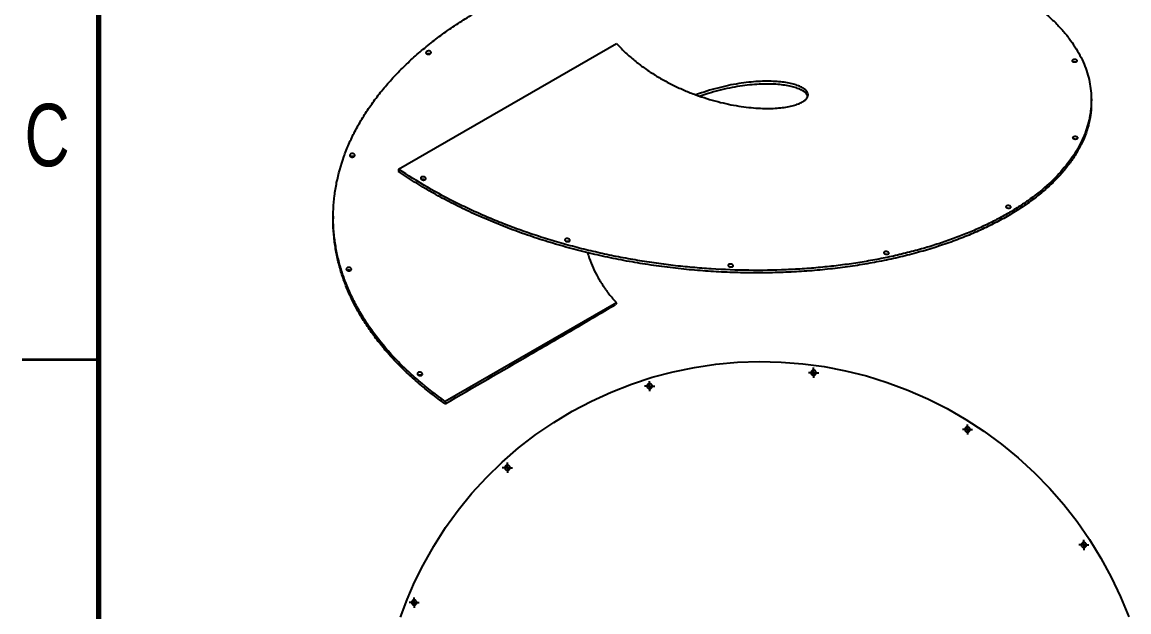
# Model space of a CAD drawing. Header units: millimetres. Extents: x 12 to 2088, y 10 to 1476.
# Drawn here: x 12 to 552, y 369 to 657 of the extents above; entities that cross this region are included whole.
import ezdxf

# ---------------------------------------------------------------- set-up
doc = ezdxf.new("R2010")
doc.units = ezdxf.units.MM
doc.header["$LTSCALE"] = 5
doc.layers.add('SHEET', color=179, linetype='Continuous')
doc.styles.add('SLDTEXTSTYLE0', font='TXT', dxfattribs={"width": 0.75})

# ---------------------------------------------------------------- blocks, each defined once
blk = doc.blocks.new('SW_CENTERMARKSYMBOL_10')
at = {"layer": 'SHEET', "color": 0}
for p, q in [((-1.25, 0), (-2.5, 0)), ((0, 0), (-1.25, 0)), ((0, 1.25), (0, 2.5)), ((0, 0), (0, 1.25)), ((0, 0), (0, -1.25)), ((0, 0), (1.25, 0)), ((1.25, 0), (2.5, 0)), ((0, -1.25), (0, -2.5))]:
    blk.add_line(p, q, dxfattribs=at)
blk = doc.blocks.new('SW_CENTERMARKSYMBOL_11')
at = {"layer": 'SHEET', "color": 0}
for p, q in [((-1.25, 0), (-2.5, 0)), ((0, 0), (-1.25, 0)), ((0, 1.25), (0, 2.5)), ((0, 0), (0, 1.25)), ((0, 0), (0, -1.25)), ((0, 0), (1.25, 0)), ((1.25, 0), (2.5, 0)), ((0, -1.25), (0, -2.5))]:
    blk.add_line(p, q, dxfattribs=at)
blk = doc.blocks.new('SW_CENTERMARKSYMBOL_12')
at = {"layer": 'SHEET', "color": 0}
for p, q in [((-1.25, 0), (-2.5, 0)), ((0, 0), (-1.25, 0)), ((0, 1.25), (0, 2.5)), ((0, 0), (0, 1.25)), ((0, 0), (0, -1.25)), ((0, 0), (1.25, 0)), ((1.25, 0), (2.5, 0)), ((0, -1.25), (0, -2.5))]:
    blk.add_line(p, q, dxfattribs=at)
blk = doc.blocks.new('SW_CENTERMARKSYMBOL_13')
at = {"layer": 'SHEET', "color": 0}
for p, q in [((-1.25, 0), (-2.5, 0)), ((0, 0), (-1.25, 0)), ((0, 1.25), (0, 2.5)), ((0, 0), (0, 1.25)), ((0, 0), (0, -1.25)), ((0, 0), (1.25, 0)), ((1.25, 0), (2.5, 0)), ((0, -1.25), (0, -2.5))]:
    blk.add_line(p, q, dxfattribs=at)
blk = doc.blocks.new('SW_CENTERMARKSYMBOL_14')
at = {"layer": 'SHEET', "color": 0}
for p, q in [((-1.25, 0), (-2.5, 0)), ((0, 0), (-1.25, 0)), ((0, 1.25), (0, 2.5)), ((0, 0), (0, 1.25)), ((0, 0), (0, -1.25)), ((0, 0), (1.25, 0)), ((1.25, 0), (2.5, 0)), ((0, -1.25), (0, -2.5))]:
    blk.add_line(p, q, dxfattribs=at)
blk = doc.blocks.new('SW_CENTERMARKSYMBOL_15')
at = {"layer": 'SHEET', "color": 0}
for p, q in [((-1.25, 0), (-2.5, 0)), ((0, 0), (-1.25, 0)), ((0, 1.25), (0, 2.5)), ((0, 0), (0, 1.25)), ((0, 0), (0, -1.25)), ((0, 0), (1.25, 0)), ((1.25, 0), (2.5, 0)), ((0, -1.25), (0, -2.5))]:
    blk.add_line(p, q, dxfattribs=at)
blk = doc.blocks.new('SW_CENTERMARKSYMBOL_25')
at = {"layer": 'SHEET', "color": 0}
for p, q in [((-1.25, 0), (-2.5, 0)), ((0, 0), (-1.25, 0)), ((0, 1.25), (0, 2.5)), ((0, 0), (0, 1.25)), ((0, 0), (0, -1.25)), ((0, 0), (1.25, 0)), ((1.25, 0), (2.5, 0)), ((0, -1.25), (0, -2.5))]:
    blk.add_line(p, q, dxfattribs=at)
blk = doc.blocks.new('SW_CENTERMARKSYMBOL_26')
at = {"layer": 'SHEET', "color": 0}
for p, q in [((-1.25, 0), (-2.5, 0)), ((0, 0), (-1.25, 0)), ((0, 1.25), (0, 2.5)), ((0, 0), (0, 1.25)), ((0, 0), (0, -1.25)), ((0, 0), (1.25, 0)), ((1.25, 0), (2.5, 0)), ((0, -1.25), (0, -2.5))]:
    blk.add_line(p, q, dxfattribs=at)
blk = doc.blocks.new('SW_CENTERMARKSYMBOL_27')
at = {"layer": 'SHEET', "color": 0}
for p, q in [((-1.25, 0), (-2.5, 0)), ((0, 0), (-1.25, 0)), ((0, 1.25), (0, 2.5)), ((0, 0), (0, 1.25)), ((0, 0), (0, -1.25)), ((0, 0), (1.25, 0)), ((1.25, 0), (2.5, 0)), ((0, -1.25), (0, -2.5))]:
    blk.add_line(p, q, dxfattribs=at)
blk = doc.blocks.new('SW_CENTERMARKSYMBOL_28')
at = {"layer": 'SHEET', "color": 0}
for p, q in [((-1.25, 0), (-2.5, 0)), ((0, 0), (-1.25, 0)), ((0, 1.25), (0, 2.5)), ((0, 0), (0, 1.25)), ((0, 0), (0, -1.25)), ((0, 0), (1.25, 0)), ((1.25, 0), (2.5, 0)), ((0, -1.25), (0, -2.5))]:
    blk.add_line(p, q, dxfattribs=at)
blk = doc.blocks.new('SW_CENTERMARKSYMBOL_29')
at = {"layer": 'SHEET', "color": 0}
for p, q in [((-1.25, 0), (-2.5, 0)), ((0, 0), (-1.25, 0)), ((0, 1.25), (0, 2.5)), ((0, 0), (0, 1.25)), ((0, 0), (0, -1.25)), ((0, 0), (1.25, 0)), ((1.25, 0), (2.5, 0)), ((0, -1.25), (0, -2.5))]:
    blk.add_line(p, q, dxfattribs=at)
blk = doc.blocks.new('SW_CENTERMARKSYMBOL_30')
at = {"layer": 'SHEET', "color": 0}
for p, q in [((-1.25, 0), (-2.5, 0)), ((0, 0), (-1.25, 0)), ((0, 1.25), (0, 2.5)), ((0, 0), (0, 1.25)), ((0, 0), (0, -1.25)), ((0, 0), (1.25, 0)), ((1.25, 0), (2.5, 0)), ((0, -1.25), (0, -2.5))]:
    blk.add_line(p, q, dxfattribs=at)

msp = doc.modelspace()

# ---------------------------------------------------------------- linework, layer by layer
at = {"color": 7, "linetype": 'Continuous', "lineweight": 70}
msp.add_line((50, 50), (50, 1435), dxfattribs=at)
at = {"color": 7, "linetype": 'Continuous', "lineweight": 25}
for p, q in [((196.203, 585.533), (302.428, 646.855)), ((196.203, 585.533), (196.076, 584.39)), ((302.428, 520.291), (218.97, 472.112)), ((302.428, 520.291), (301.993, 519.425)), ((218.97, 472.112), (218.821, 470.986))]:
    msp.add_line(p, q, dxfattribs=at)
at = {"color": 7, "linetype": 'Continuous', "lineweight": 35}
msp.add_line((50, 492.5), (12.5, 492.5), dxfattribs=at)
at = {"color": 7, "linetype": 'Continuous', "lineweight": 25, "flags": 128}
for points in [[(534.167, 618.761), (534.158, 619.373), (534.148, 619.986)], [(164.26, 562.464), (164.257, 561.857), (164.253, 561.251)], [(197.118, 366.861), (200.34, 375.514), (203.994, 383.991), (208.08, 392.29), (213.284, 401.558), (219.04, 410.545), (225.264, 419.127), (231.943, 427.305), (239.072, 435.08), (246.649, 442.451), (254.682, 449.416), (263.134, 455.934), (271.887, 461.917), (280.929, 467.371), (290.257, 472.299), (299.867, 476.701), (309.768, 480.573), (319.915, 483.889), (330.167, 486.606), (340.514, 488.733), (350.948, 490.274), (361.478, 491.23), (372.101, 491.594), (382.767, 491.359), (393.351, 490.529), (403.822, 489.115), (414.182, 487.125), (424.431, 484.558), (434.569, 481.411), (444.573, 477.681), (454.309, 473.419), (463.745, 468.649), (472.884, 463.377), (481.728, 457.604), (490.28, 451.324), (498.513, 444.546), (506.345, 437.337), (513.725, 429.752), (520.661, 421.797), (527.154, 413.473), (533.202, 404.781), (538.8, 395.715), (543.895, 386.35), (548.446, 376.775), (552.455, 367.005)]]:
    msp.add_lwpolyline(points, dxfattribs=at)
at = {"color": 7, "linetype": 'Continuous', "lineweight": 25}
for points, knots in [([(218.97, 472.112), (214.43, 475.308), (210.119, 478.651), (204.059, 483.829), (202.107, 485.583), (198.347, 489.136), (196.54, 490.934), (191.326, 496.404), (188.126, 500.147), (183.747, 505.908), (182.357, 507.852), (179.717, 511.794), (178.467, 513.791), (176.114, 517.834), (175.012, 519.878), (172.975, 523.976), (172.04, 526.029), (170.327, 530.156), (169.549, 532.23), (168.153, 536.394), (167.535, 538.484), (166.455, 542.684), (165.994, 544.794), (165.231, 549.032), (164.93, 551.159), (164.487, 555.441), (164.347, 557.596), (164.231, 561.897), (164.256, 564.042), (164.467, 568.315), (164.653, 570.442), (165.184, 574.683), (165.529, 576.797), (166.801, 583.118), (167.964, 587.304), (170.189, 593.549), (171.01, 595.626), (172.816, 599.765), (173.801, 601.829), (175.912, 605.902), (177.038, 607.912), (179.434, 611.89), (180.704, 613.858), (183.382, 617.749), (184.791, 619.671), (187.75, 623.475), (189.301, 625.356), (192.539, 629.074), (194.227, 630.911), (197.751, 634.548), (199.587, 636.348), (203.388, 639.891), (205.352, 641.634), (209.384, 645.044), (211.452, 646.71), (215.696, 649.977), (217.874, 651.578), (222.332, 654.71), (224.613, 656.242), (229.284, 659.239), (231.674, 660.705), (236.556, 663.569), (239.047, 664.968), (244.148, 667.702), (246.757, 669.037), (252.045, 671.622), (254.724, 672.871), (260.14, 675.282), (262.877, 676.444), (268.413, 678.683), (271.213, 679.761), (279.7, 682.869), (285.478, 684.776), (294.327, 687.388), (297.305, 688.217), (303.329, 689.795), (306.375, 690.543), (312.47, 691.942), (315.519, 692.593), (321.629, 693.803), (324.69, 694.363), (333.882, 695.906), (340.027, 696.754), (349.269, 697.763), (352.353, 698.056), (358.532, 698.552), (361.627, 698.755), (367.821, 699.072), (370.921, 699.186), (377.067, 699.323), (380.113, 699.347), (386.166, 699.307), (389.173, 699.243), (395.14, 699.03), (398.1, 698.881), (403.98, 698.497), (406.9, 698.264), (412.692, 697.712), (415.565, 697.393), (421.272, 696.673), (424.105, 696.272), (429.718, 695.384), (432.497, 694.897), (437.956, 693.85), (440.635, 693.29), (445.906, 692.097), (448.498, 691.464), (453.592, 690.126), (456.095, 689.42), (461.008, 687.94), (463.419, 687.166), (470.526, 684.734), (475.094, 682.969), (481.643, 680.122), (483.775, 679.14), (487.908, 677.125), (489.909, 676.091), (493.788, 673.973), (495.665, 672.888), (499.294, 670.669), (501.047, 669.536), (504.428, 667.219), (506.058, 666.036), (509.191, 663.623), (510.695, 662.393), (513.579, 659.884), (514.959, 658.605), (517.587, 656.002), (518.834, 654.677), (521.178, 652.01), (522.274, 650.666), (524.322, 647.953), (525.274, 646.584), (527.033, 643.823), (527.841, 642.431), (529.312, 639.628), (529.977, 638.216), (531.754, 633.946), (532.653, 631.052), (533.554, 626.665), (533.78, 625.195), (534.079, 622.259), (534.153, 620.794), (534.153, 616.409), (533.858, 613.499), (532.976, 609.153), (532.609, 607.708), (531.728, 604.827), (531.215, 603.392), (530.04, 600.528), (529.378, 599.099), (527.904, 596.254), (527.093, 594.837), (524.45, 590.637), (522.412, 587.901), (517.81, 582.571), (515.246, 579.976), (509.587, 574.927), (506.494, 572.473), (501.447, 568.905), (499.696, 567.734), (496.08, 565.446), (494.213, 564.328), (490.381, 562.153), (488.414, 561.096), (484.374, 559.038), (482.301, 558.036), (478.054, 556.092), (475.881, 555.149), (471.428, 553.322), (469.149, 552.438), (464.492, 550.729), (462.113, 549.904), (457.245, 548.315), (454.754, 547.55), (449.687, 546.089), (447.111, 545.392), (441.901, 544.076), (439.267, 543.456), (433.934, 542.288), (431.233, 541.74), (425.773, 540.72), (423.014, 540.246), (417.429, 539.373), (414.604, 538.973), (408.896, 538.25), (406.013, 537.926), (400.177, 537.354), (397.225, 537.106), (391.266, 536.689), (388.26, 536.521), (379.217, 536.138), (373.154, 536.047), (360.975, 536.185), (354.859, 536.415), (345.633, 537.006), (342.549, 537.244), (336.37, 537.802), (333.275, 538.122), (327.061, 538.849), (323.941, 539.256), (317.727, 540.151), (314.632, 540.638), (308.481, 541.692), (305.424, 542.257), (299.34, 543.468), (296.314, 544.113), (290.296, 545.48), (287.304, 546.202), (281.351, 547.726), (278.391, 548.527), (272.505, 550.21), (269.579, 551.091), (263.759, 552.935), (260.863, 553.898), (255.114, 555.906), (252.262, 556.95), (246.644, 559.103), (243.879, 560.211), (238.424, 562.495), (235.732, 563.671), (230.429, 566.088), (227.817, 567.33), (220.095, 571.156), (215.098, 573.838), (205.416, 579.477), (200.729, 582.434), (196.203, 585.533)], [0, 0, 0, 0, 0.015625, 0.015625, 0.0234375, 0.0234375, 0.03125, 0.03125, 0.046875, 0.046875, 0.0546875, 0.0546875, 0.0625, 0.0625, 0.0703125, 0.0703125, 0.078125, 0.078125, 0.0859375, 0.0859375, 0.09375, 0.09375, 0.1015625, 0.1015625, 0.109375, 0.109375, 0.1171875, 0.1171875, 0.125, 0.125, 0.1328125, 0.1328125, 0.140625, 0.140625, 0.15625, 0.15625, 0.1640625, 0.1640625, 0.171875, 0.171875, 0.1796875, 0.1796875, 0.1875, 0.1875, 0.1953125, 0.1953125, 0.203125, 0.203125, 0.2109375, 0.2109375, 0.21875, 0.21875, 0.2265625, 0.2265625, 0.234375, 0.234375, 0.2421875, 0.2421875, 0.25, 0.25, 0.2578125, 0.2578125, 0.265625, 0.265625, 0.2734375, 0.2734375, 0.28125, 0.28125, 0.2890625, 0.2890625, 0.296875, 0.296875, 0.3125, 0.3125, 0.3203125, 0.3203125, 0.328125, 0.328125, 0.3359375, 0.3359375, 0.34375, 0.34375, 0.359375, 0.359375, 0.3671875, 0.3671875, 0.375, 0.375, 0.3828125, 0.3828125, 0.390625, 0.390625, 0.3984375, 0.3984375, 0.40625, 0.40625, 0.4140625, 0.4140625, 0.421875, 0.421875, 0.4296875, 0.4296875, 0.4375, 0.4375, 0.4453125, 0.4453125, 0.453125, 0.453125, 0.4609375, 0.4609375, 0.46875, 0.46875, 0.484375, 0.484375, 0.4921875, 0.4921875, 0.5, 0.5, 0.5078125, 0.5078125, 0.515625, 0.515625, 0.5234375, 0.5234375, 0.53125, 0.53125, 0.5390625, 0.5390625, 0.546875, 0.546875, 0.5546875, 0.5546875, 0.5625, 0.5625, 0.5703125, 0.5703125, 0.578125, 0.578125, 0.59375, 0.59375, 0.6015625, 0.6015625, 0.609375, 0.609375, 0.625, 0.625, 0.6328125, 0.6328125, 0.640625, 0.640625, 0.6484375, 0.6484375, 0.65625, 0.65625, 0.671875, 0.671875, 0.6875, 0.6875, 0.703125, 0.703125, 0.7109375, 0.7109375, 0.71875, 0.71875, 0.7265625, 0.7265625, 0.734375, 0.734375, 0.7421875, 0.7421875, 0.75, 0.75, 0.7578125, 0.7578125, 0.765625, 0.765625, 0.7734375, 0.7734375, 0.78125, 0.78125, 0.7890625, 0.7890625, 0.796875, 0.796875, 0.8046875, 0.8046875, 0.8125, 0.8125, 0.8203125, 0.8203125, 0.828125, 0.828125, 0.84375, 0.84375, 0.859375, 0.859375, 0.8671875, 0.8671875, 0.875, 0.875, 0.8828125, 0.8828125, 0.890625, 0.890625, 0.8984375, 0.8984375, 0.90625, 0.90625, 0.9140625, 0.9140625, 0.921875, 0.921875, 0.9296875, 0.9296875, 0.9375, 0.9375, 0.9453125, 0.9453125, 0.953125, 0.953125, 0.9609375, 0.9609375, 0.96875, 0.96875, 0.984375, 0.984375, 1, 1, 1, 1]), ([(209.879, 641.713), (209.82, 641.748), (209.768, 641.787), (209.677, 641.872), (209.638, 641.918), (209.576, 642.016), (209.552, 642.066), (209.52, 642.171), (209.512, 642.226), (209.513, 642.389), (209.546, 642.501), (209.639, 642.657), (209.678, 642.709), (209.769, 642.806), (209.82, 642.851), (209.935, 642.935), (209.998, 642.975), (210.134, 643.045), (210.205, 643.075), (210.356, 643.128), (210.435, 643.149), (210.595, 643.182), (210.676, 643.193), (210.841, 643.205), (210.923, 643.205), (211.083, 643.195), (211.162, 643.185), (211.315, 643.154), (211.387, 643.133), (211.524, 643.082), (211.588, 643.051), (211.704, 642.981), (211.756, 642.943), (211.848, 642.858), (211.887, 642.811), (211.949, 642.715), (211.973, 642.664), (212.005, 642.558), (212.013, 642.505), (212.013, 642.396), (212.004, 642.34), (211.972, 642.231), (211.949, 642.177), (211.886, 642.072), (211.848, 642.021), (211.758, 641.924), (211.706, 641.879), (211.59, 641.793), (211.528, 641.754), (211.393, 641.684), (211.32, 641.653), (211.169, 641.6), (211.092, 641.579), (210.932, 641.546), (210.849, 641.535), (210.686, 641.523), (210.604, 641.523), (210.443, 641.533), (210.363, 641.543), (210.136, 641.59), (209.996, 641.643), (209.879, 641.713)], [0, 0, 0, 0, 0.03125, 0.03125, 0.0625, 0.0625, 0.09375, 0.09375, 0.125, 0.125, 0.1875, 0.1875, 0.21875, 0.21875, 0.25, 0.25, 0.28125, 0.28125, 0.3125, 0.3125, 0.34375, 0.34375, 0.375, 0.375, 0.40625, 0.40625, 0.4375, 0.4375, 0.46875, 0.46875, 0.5, 0.5, 0.53125, 0.53125, 0.5625, 0.5625, 0.59375, 0.59375, 0.625, 0.625, 0.65625, 0.65625, 0.6875, 0.6875, 0.71875, 0.71875, 0.75, 0.75, 0.78125, 0.78125, 0.8125, 0.8125, 0.84375, 0.84375, 0.875, 0.875, 0.90625, 0.90625, 0.9375, 0.9375, 1, 1, 1, 1]), ([(302.428, 646.855), (303.732, 645.486), (306.34, 642.747), (310.687, 638.93), (315.297, 635.349), (320.165, 632.043), (325.234, 629.021), (330.457, 626.289), (335.782, 623.853), (341.16, 621.721), (346.537, 619.9), (351.862, 618.378), (357.085, 617.153), (362.155, 616.222), (367.021, 615.577), (371.637, 615.197), (375.963, 615.068), (379.955, 615.178), (383.568, 615.506), (386.773, 616.024), (389.542, 616.71), (391.848, 617.543), (393.658, 618.493), (394.964, 619.53), (395.756, 620.625), (396.024, 621.753), (395.756, 622.881), (394.964, 623.976), (393.658, 625.013), (391.848, 625.963), (389.542, 626.796), (386.773, 627.482), (383.568, 628), (379.955, 628.328), (375.963, 628.438), (371.637, 628.309), (367.021, 627.93), (362.155, 627.284), (357.085, 626.354), (351.862, 625.124), (346.557, 623.626), (342.991, 622.375), (341.219, 621.753)], [0, 0, 0, 0, 0.0249977, 0.0500134, 0.0750303, 0.1000273, 0.1250266, 0.1500411, 0.1750555, 0.2000549, 0.2250542, 0.2500686, 0.275083, 0.3000823, 0.3250816, 0.350096, 0.3751105, 0.4001098, 0.4251091, 0.4501235, 0.4751379, 0.5001372, 0.5251366, 0.550151, 0.5751654, 0.6001647, 0.625164, 0.6501784, 0.6751928, 0.7001921, 0.7251915, 0.7502059, 0.7752203, 0.8002196, 0.8252189, 0.8502333, 0.8752477, 0.9002471, 0.9252464, 0.9502608, 0.9752752, 1, 1, 1, 1]), ([(209.934, 641.687), (209.95, 641.701), (210.058, 641.793), (210.352, 641.9), (210.772, 641.982), (211.189, 641.953), (211.475, 641.886), (211.578, 641.812), (211.59, 641.803)], [0, 0, 0, 0, 0.0411161, 0.2751875, 0.5082573, 0.7393547, 0.9683721, 1, 1, 1, 1]), ([(525.099, 637.94), (525.041, 637.966), (524.989, 637.994), (524.899, 638.055), (524.86, 638.088), (524.797, 638.157), (524.774, 638.193), (524.742, 638.268), (524.733, 638.307), (524.733, 638.384), (524.74, 638.422), (524.772, 638.5), (524.795, 638.538), (524.888, 638.648), (524.98, 638.718), (525.153, 638.806), (525.217, 638.834), (525.353, 638.882), (525.425, 638.903), (525.577, 638.938), (525.657, 638.952), (525.817, 638.973), (525.899, 638.98), (526.064, 638.985), (526.146, 638.984), (526.306, 638.975), (526.385, 638.966), (526.537, 638.941), (526.609, 638.925), (526.745, 638.887), (526.809, 638.864), (526.924, 638.813), (526.976, 638.785), (527.067, 638.723), (527.106, 638.69), (527.199, 638.586), (527.232, 638.51), (527.233, 638.394), (527.226, 638.354), (527.194, 638.277), (527.171, 638.239), (527.109, 638.165), (527.07, 638.129), (526.98, 638.061), (526.929, 638.03), (526.755, 637.941), (526.617, 637.892), (526.389, 637.839), (526.31, 637.825), (526.15, 637.805), (526.067, 637.798), (525.903, 637.793), (525.821, 637.794), (525.66, 637.804), (525.581, 637.812), (525.355, 637.849), (525.216, 637.889), (525.099, 637.94)], [0, 0, 0, 0, 0.03125, 0.03125, 0.0625, 0.0625, 0.09375, 0.09375, 0.125, 0.125, 0.15625, 0.15625, 0.1875, 0.1875, 0.25, 0.25, 0.28125, 0.28125, 0.3125, 0.3125, 0.34375, 0.34375, 0.375, 0.375, 0.40625, 0.40625, 0.4375, 0.4375, 0.46875, 0.46875, 0.5, 0.5, 0.53125, 0.53125, 0.5625, 0.5625, 0.625, 0.625, 0.65625, 0.65625, 0.6875, 0.6875, 0.71875, 0.71875, 0.75, 0.75, 0.8125, 0.8125, 0.84375, 0.84375, 0.875, 0.875, 0.90625, 0.90625, 0.9375, 0.9375, 1, 1, 1, 1]), ([(395.74, 620.93), (395.72, 621.087), (395.654, 621.62), (394.987, 622.503), (393.766, 623.544), (392.008, 624.502), (389.761, 625.345), (387.047, 626.045), (383.895, 626.58), (380.332, 626.928), (376.387, 627.06), (372.104, 626.957), (367.525, 626.605), (362.693, 625.988), (357.651, 625.091), (352.45, 623.891), (347.631, 622.568), (344.544, 621.509), (343.248, 621.064)], [0, 0, 0, 0, 0.0278559, 0.0938924, 0.1599386, 0.2259431, 0.291936, 0.3579688, 0.424012, 0.490014, 0.5560051, 0.6220367, 0.6880793, 0.7540814, 0.8200733, 0.8861065, 0.9521512, 1, 1, 1, 1]), ([(534.141, 618.761), (534.129, 617.259), (534.105, 614.092), (533.356, 609.271), (532.06, 604.312), (530.174, 599.389), (527.715, 594.513), (524.691, 589.723), (521.123, 585.049), (517.033, 580.509), (512.425, 576.108), (507.298, 571.845), (501.653, 567.734), (495.52, 563.801), (488.938, 560.073), (481.942, 556.57), (474.543, 553.293), (466.741, 550.248), (458.535, 547.435), (449.956, 544.876), (441.057, 542.589), (431.893, 540.588), (422.485, 538.878), (412.833, 537.456), (402.936, 536.331), (392.814, 535.507), (382.524, 534.996), (372.13, 534.804), (361.674, 534.928), (351.16, 535.37), (340.589, 536.132), (329.961, 537.218), (319.327, 538.632), (308.751, 540.365), (298.292, 542.411), (287.963, 544.762), (277.765, 547.422), (267.695, 550.395), (257.777, 553.679), (248.071, 557.263), (238.633, 561.123), (229.499, 565.244), (220.664, 569.626), (212.139, 574.273), (203.89, 579.172), (198.686, 582.647), (196.076, 584.39)], [0, 0, 0, 0, 0.0204783, 0.0431676, 0.0658631, 0.088628, 0.1115326, 0.134451, 0.1572403, 0.17994, 0.2026208, 0.2253577, 0.2482199, 0.2711622, 0.2939874, 0.3167021, 0.3393807, 0.3620911, 0.3848883, 0.4078294, 0.4307101, 0.4534532, 0.4761367, 0.4988251, 0.5215718, 0.5444597, 0.5673862, 0.590187, 0.6128897, 0.6355603, 0.6582746, 0.6810806, 0.7040282, 0.7268897, 0.7496234, 0.772302, 0.7949858, 0.8177301, 0.8406095, 0.8635458, 0.886324, 0.9090138, 0.9316627, 0.9543378, 0.9770965, 1, 1, 1, 1]), ([(525.398, 600.379), (525.339, 600.408), (525.288, 600.438), (525.197, 600.503), (525.158, 600.538), (525.095, 600.61), (525.072, 600.647), (525.04, 600.723), (525.032, 600.762), (525.031, 600.838), (525.039, 600.876), (525.071, 600.952), (525.094, 600.988), (525.187, 601.093), (525.279, 601.158), (525.451, 601.237), (525.515, 601.262), (525.65, 601.303), (525.722, 601.32), (525.873, 601.348), (525.953, 601.359), (526.113, 601.372), (526.195, 601.375), (526.36, 601.374), (526.442, 601.369), (526.603, 601.352), (526.682, 601.34), (526.834, 601.308), (526.907, 601.289), (527.043, 601.245), (527.107, 601.219), (527.223, 601.163), (527.275, 601.133), (527.366, 601.067), (527.405, 601.032), (527.498, 600.925), (527.531, 600.847), (527.532, 600.732), (527.524, 600.693), (527.493, 600.618), (527.469, 600.582), (527.408, 600.511), (527.369, 600.477), (527.279, 600.414), (527.228, 600.385), (527.054, 600.304), (526.917, 600.262), (526.689, 600.22), (526.611, 600.21), (526.451, 600.197), (526.368, 600.194), (526.204, 600.196), (526.122, 600.2), (525.961, 600.217), (525.881, 600.23), (525.654, 600.277), (525.515, 600.323), (525.398, 600.379)], [0, 0, 0, 0, 0.03125, 0.03125, 0.0625, 0.0625, 0.09375, 0.09375, 0.125, 0.125, 0.15625, 0.15625, 0.1875, 0.1875, 0.25, 0.25, 0.28125, 0.28125, 0.3125, 0.3125, 0.34375, 0.34375, 0.375, 0.375, 0.40625, 0.40625, 0.4375, 0.4375, 0.46875, 0.46875, 0.5, 0.5, 0.53125, 0.53125, 0.5625, 0.5625, 0.625, 0.625, 0.65625, 0.65625, 0.6875, 0.6875, 0.71875, 0.71875, 0.75, 0.75, 0.8125, 0.8125, 0.84375, 0.84375, 0.875, 0.875, 0.90625, 0.90625, 0.9375, 0.9375, 1, 1, 1, 1]), ([(172.679, 591.607), (172.62, 591.646), (172.568, 591.689), (172.478, 591.78), (172.439, 591.829), (172.376, 591.932), (172.353, 591.985), (172.321, 592.095), (172.312, 592.151), (172.312, 592.263), (172.32, 592.319), (172.352, 592.43), (172.375, 592.485), (172.468, 592.642), (172.56, 592.741), (172.731, 592.864), (172.795, 592.902), (172.931, 592.969), (173.002, 592.997), (173.153, 593.045), (173.233, 593.064), (173.393, 593.09), (173.475, 593.098), (173.723, 593.105), (173.886, 593.087), (174.115, 593.027), (174.187, 593.003), (174.324, 592.943), (174.388, 592.908), (174.504, 592.831), (174.556, 592.789), (174.647, 592.697), (174.686, 592.648), (174.779, 592.495), (174.812, 592.382), (174.813, 592.214), (174.805, 592.157), (174.773, 592.046), (174.75, 591.992), (174.688, 591.886), (174.65, 591.835), (174.56, 591.739), (174.509, 591.694), (174.336, 591.569), (174.199, 591.502), (173.971, 591.43), (173.893, 591.412), (173.733, 591.385), (173.65, 591.377), (173.485, 591.373), (173.404, 591.377), (173.242, 591.395), (173.163, 591.409), (172.936, 591.468), (172.796, 591.529), (172.679, 591.607)], [0, 0, 0, 0, 0.03125, 0.03125, 0.0625, 0.0625, 0.09375, 0.09375, 0.125, 0.125, 0.15625, 0.15625, 0.1875, 0.1875, 0.25, 0.25, 0.28125, 0.28125, 0.3125, 0.3125, 0.34375, 0.34375, 0.375, 0.375, 0.4375, 0.4375, 0.46875, 0.46875, 0.5, 0.5, 0.53125, 0.53125, 0.5625, 0.5625, 0.625, 0.625, 0.65625, 0.65625, 0.6875, 0.6875, 0.71875, 0.71875, 0.75, 0.75, 0.8125, 0.8125, 0.84375, 0.84375, 0.875, 0.875, 0.90625, 0.90625, 0.9375, 0.9375, 1, 1, 1, 1]), ([(172.697, 591.587), (172.728, 591.613), (172.851, 591.716), (173.163, 591.822), (173.583, 591.882), (173.997, 591.833), (174.291, 591.743), (174.402, 591.653), (174.424, 591.635)], [0, 0, 0, 0, 0.0758747, 0.2958886, 0.5138581, 0.7299699, 0.9452157, 1, 1, 1, 1]), ([(207.31, 580.493), (207.252, 580.534), (207.201, 580.579), (207.11, 580.672), (207.071, 580.722), (207.009, 580.824), (206.985, 580.876), (206.953, 580.981), (206.944, 581.035), (206.944, 581.14), (206.952, 581.191), (206.984, 581.293), (207.008, 581.342), (207.101, 581.481), (207.195, 581.564), (207.368, 581.663), (207.433, 581.692), (207.569, 581.74), (207.641, 581.76), (207.793, 581.789), (207.873, 581.798), (208.033, 581.806), (208.114, 581.805), (208.279, 581.793), (208.36, 581.781), (208.519, 581.749), (208.599, 581.727), (208.749, 581.675), (208.821, 581.645), (208.956, 581.577), (209.02, 581.538), (209.135, 581.455), (209.187, 581.411), (209.278, 581.316), (209.317, 581.267), (209.411, 581.115), (209.444, 581.007), (209.445, 580.849), (209.437, 580.797), (209.405, 580.695), (209.381, 580.647), (209.319, 580.554), (209.28, 580.51), (209.189, 580.429), (209.137, 580.392), (209.02, 580.326), (208.957, 580.297), (208.821, 580.249), (208.748, 580.23), (208.596, 580.201), (208.518, 580.192), (208.357, 580.183), (208.274, 580.184), (208.111, 580.197), (208.03, 580.208), (207.87, 580.241), (207.791, 580.262), (207.566, 580.339), (207.427, 580.409), (207.31, 580.493)], [0, 0, 0, 0, 0.03125, 0.03125, 0.0625, 0.0625, 0.09375, 0.09375, 0.125, 0.125, 0.15625, 0.15625, 0.1875, 0.1875, 0.25, 0.25, 0.28125, 0.28125, 0.3125, 0.3125, 0.34375, 0.34375, 0.375, 0.375, 0.40625, 0.40625, 0.4375, 0.4375, 0.46875, 0.46875, 0.5, 0.5, 0.53125, 0.53125, 0.5625, 0.5625, 0.625, 0.625, 0.65625, 0.65625, 0.6875, 0.6875, 0.71875, 0.71875, 0.75, 0.75, 0.78125, 0.78125, 0.8125, 0.8125, 0.84375, 0.84375, 0.875, 0.875, 0.90625, 0.90625, 0.9375, 0.9375, 1, 1, 1, 1]), ([(207.402, 580.438), (207.409, 580.443), (207.508, 580.507), (207.788, 580.562), (208.201, 580.582), (208.614, 580.496), (208.889, 580.4), (208.983, 580.324), (208.985, 580.322)], [0, 0, 0, 0, 0.0186303, 0.2609245, 0.503803, 0.7482064, 0.9944252, 1, 1, 1, 1]), ([(492.792, 566.71), (492.734, 566.742), (492.682, 566.776), (492.591, 566.848), (492.552, 566.886), (492.489, 566.963), (492.466, 567.003), (492.434, 567.083), (492.426, 567.123), (492.426, 567.243), (492.459, 567.321), (492.552, 567.425), (492.591, 567.458), (492.681, 567.52), (492.733, 567.547), (492.847, 567.597), (492.911, 567.619), (493.047, 567.656), (493.118, 567.671), (493.269, 567.693), (493.348, 567.701), (493.508, 567.708), (493.589, 567.707), (493.754, 567.699), (493.836, 567.69), (493.996, 567.666), (494.076, 567.65), (494.228, 567.611), (494.301, 567.588), (494.437, 567.537), (494.502, 567.507), (494.618, 567.445), (494.669, 567.411), (494.761, 567.339), (494.8, 567.301), (494.893, 567.186), (494.926, 567.104), (494.926, 566.985), (494.918, 566.945), (494.886, 566.868), (494.863, 566.832), (494.801, 566.762), (494.762, 566.728), (494.672, 566.667), (494.62, 566.639), (494.505, 566.588), (494.441, 566.566), (494.307, 566.53), (494.234, 566.514), (494.083, 566.492), (494.005, 566.484), (493.845, 566.477), (493.762, 566.478), (493.599, 566.487), (493.518, 566.495), (493.356, 566.519), (493.276, 566.535), (493.05, 566.593), (492.909, 566.647), (492.792, 566.71)], [0, 0, 0, 0, 0.03125, 0.03125, 0.0625, 0.0625, 0.09375, 0.09375, 0.125, 0.125, 0.1875, 0.1875, 0.21875, 0.21875, 0.25, 0.25, 0.28125, 0.28125, 0.3125, 0.3125, 0.34375, 0.34375, 0.375, 0.375, 0.40625, 0.40625, 0.4375, 0.4375, 0.46875, 0.46875, 0.5, 0.5, 0.53125, 0.53125, 0.5625, 0.5625, 0.625, 0.625, 0.65625, 0.65625, 0.6875, 0.6875, 0.71875, 0.71875, 0.75, 0.75, 0.78125, 0.78125, 0.8125, 0.8125, 0.84375, 0.84375, 0.875, 0.875, 0.90625, 0.90625, 0.9375, 0.9375, 1, 1, 1, 1]), ([(218.821, 470.986), (216.586, 472.606), (212.122, 475.844), (205.893, 480.949), (200.046, 486.204), (194.622, 491.615), (189.617, 497.167), (185.032, 502.864), (180.865, 508.712), (177.131, 514.699), (173.852, 520.799), (171.048, 526.974), (168.722, 533.202), (166.875, 539.485), (165.496, 545.82), (164.624, 552.217), (164.225, 557.368), (164.293, 560.385), (164.312, 561.251)], [0, 0, 0, 0, 0.0654746, 0.1308425, 0.1959488, 0.260673, 0.3252279, 0.3897867, 0.4545125, 0.5196208, 0.5849145, 0.6497756, 0.714402, 0.7789181, 0.8435458, 0.9084117, 0.973703, 1, 1, 1, 1]), ([(277.652, 550.421), (277.594, 550.462), (277.542, 550.505), (277.451, 550.596), (277.412, 550.644), (277.35, 550.742), (277.326, 550.792), (277.294, 550.892), (277.286, 550.943), (277.286, 551.042), (277.294, 551.091), (277.326, 551.186), (277.35, 551.232), (277.413, 551.317), (277.452, 551.357), (277.544, 551.432), (277.596, 551.465), (277.712, 551.523), (277.777, 551.549), (277.913, 551.59), (277.985, 551.607), (278.136, 551.629), (278.216, 551.636), (278.375, 551.639), (278.456, 551.636), (278.621, 551.62), (278.702, 551.607), (278.861, 551.572), (278.94, 551.55), (279.091, 551.497), (279.162, 551.467), (279.298, 551.399), (279.362, 551.361), (279.477, 551.28), (279.529, 551.237), (279.62, 551.145), (279.659, 551.097), (279.753, 550.951), (279.786, 550.848), (279.786, 550.7), (279.778, 550.65), (279.745, 550.556), (279.722, 550.511), (279.659, 550.425), (279.619, 550.385), (279.528, 550.312), (279.476, 550.278), (279.359, 550.219), (279.296, 550.194), (279.16, 550.153), (279.087, 550.136), (278.935, 550.113), (278.857, 550.107), (278.697, 550.103), (278.615, 550.106), (278.452, 550.122), (278.371, 550.135), (278.211, 550.17), (278.132, 550.192), (277.907, 550.27), (277.768, 550.339), (277.652, 550.421)], [0, 0, 0, 0, 0.03125, 0.03125, 0.0625, 0.0625, 0.09375, 0.09375, 0.125, 0.125, 0.15625, 0.15625, 0.1875, 0.1875, 0.21875, 0.21875, 0.25, 0.25, 0.28125, 0.28125, 0.3125, 0.3125, 0.34375, 0.34375, 0.375, 0.375, 0.40625, 0.40625, 0.4375, 0.4375, 0.46875, 0.46875, 0.5, 0.5, 0.53125, 0.53125, 0.5625, 0.5625, 0.625, 0.625, 0.65625, 0.65625, 0.6875, 0.6875, 0.71875, 0.71875, 0.75, 0.75, 0.78125, 0.78125, 0.8125, 0.8125, 0.84375, 0.84375, 0.875, 0.875, 0.90625, 0.90625, 0.9375, 0.9375, 1, 1, 1, 1]), ([(277.823, 550.321), (277.92, 550.349), (278.135, 550.411), (278.533, 550.406), (278.929, 550.335), (279.141, 550.233), (279.233, 550.188)], [0, 0, 0, 0, 0.2247032, 0.5027675, 0.7828621, 1, 1, 1, 1]), ([(288.389, 544.721), (288.504, 544.266), (289.037, 542.146), (290.496, 538.444), (292.769, 533.654), (295.553, 529.014), (298.735, 524.525), (301.197, 521.702), (302.428, 520.291)], [0, 0, 0, 0, 0.05184609, 0.24143129, 0.43099892, 0.62071777, 0.81042733, 1, 1, 1, 1]), ([(433.301, 544.22), (433.243, 544.255), (433.191, 544.293), (433.1, 544.372), (433.061, 544.413), (432.998, 544.498), (432.975, 544.541), (432.943, 544.627), (432.935, 544.671), (432.936, 544.799), (432.969, 544.882), (433.063, 544.99), (433.102, 545.025), (433.193, 545.088), (433.245, 545.116), (433.36, 545.165), (433.424, 545.187), (433.559, 545.222), (433.631, 545.236), (433.782, 545.255), (433.861, 545.261), (434.02, 545.263), (434.101, 545.261), (434.266, 545.246), (434.347, 545.235), (434.507, 545.205), (434.586, 545.186), (434.738, 545.14), (434.81, 545.114), (434.946, 545.055), (435.011, 545.022), (435.127, 544.952), (435.179, 544.914), (435.27, 544.835), (435.309, 544.794), (435.372, 544.71), (435.396, 544.667), (435.428, 544.58), (435.435, 544.537), (435.435, 544.452), (435.427, 544.41), (435.395, 544.329), (435.371, 544.291), (435.308, 544.217), (435.269, 544.183), (435.178, 544.12), (435.127, 544.092), (435.01, 544.042), (434.947, 544.02), (434.812, 543.985), (434.74, 543.971), (434.589, 543.951), (434.511, 543.946), (434.352, 543.943), (434.269, 543.946), (434.106, 543.959), (434.025, 543.97), (433.864, 544.001), (433.785, 544.02), (433.559, 544.088), (433.419, 544.149), (433.301, 544.22)], [0, 0, 0, 0, 0.03125, 0.03125, 0.0625, 0.0625, 0.09375, 0.09375, 0.125, 0.125, 0.1875, 0.1875, 0.21875, 0.21875, 0.25, 0.25, 0.28125, 0.28125, 0.3125, 0.3125, 0.34375, 0.34375, 0.375, 0.375, 0.40625, 0.40625, 0.4375, 0.4375, 0.46875, 0.46875, 0.5, 0.5, 0.53125, 0.53125, 0.5625, 0.5625, 0.59375, 0.59375, 0.625, 0.625, 0.65625, 0.65625, 0.6875, 0.6875, 0.71875, 0.71875, 0.75, 0.75, 0.78125, 0.78125, 0.8125, 0.8125, 0.84375, 0.84375, 0.875, 0.875, 0.90625, 0.90625, 0.9375, 0.9375, 1, 1, 1, 1]), ([(171.007, 536.113), (170.948, 536.154), (170.897, 536.199), (170.807, 536.295), (170.768, 536.346), (170.705, 536.452), (170.681, 536.506), (170.649, 536.617), (170.641, 536.674), (170.64, 536.786), (170.648, 536.841), (170.679, 536.951), (170.703, 537.005), (170.795, 537.159), (170.887, 537.253), (171.06, 537.369), (171.124, 537.404), (171.26, 537.464), (171.332, 537.489), (171.483, 537.529), (171.563, 537.544), (171.724, 537.562), (171.806, 537.566), (171.971, 537.562), (172.053, 537.554), (172.213, 537.528), (172.293, 537.509), (172.445, 537.462), (172.517, 537.434), (172.652, 537.367), (172.717, 537.329), (172.832, 537.247), (172.883, 537.202), (172.974, 537.105), (173.013, 537.054), (173.107, 536.896), (173.14, 536.782), (173.141, 536.614), (173.133, 536.557), (173.102, 536.447), (173.079, 536.394), (173.017, 536.291), (172.979, 536.242), (172.889, 536.15), (172.838, 536.107), (172.664, 535.991), (172.526, 535.93), (172.297, 535.87), (172.219, 535.855), (172.058, 535.837), (171.975, 535.834), (171.811, 535.838), (171.73, 535.846), (171.568, 535.872), (171.489, 535.891), (171.263, 535.961), (171.123, 536.029), (171.007, 536.113)], [0, 0, 0, 0, 0.03125, 0.03125, 0.0625, 0.0625, 0.09375, 0.09375, 0.125, 0.125, 0.15625, 0.15625, 0.1875, 0.1875, 0.25, 0.25, 0.28125, 0.28125, 0.3125, 0.3125, 0.34375, 0.34375, 0.375, 0.375, 0.40625, 0.40625, 0.4375, 0.4375, 0.46875, 0.46875, 0.5, 0.5, 0.53125, 0.53125, 0.5625, 0.5625, 0.625, 0.625, 0.65625, 0.65625, 0.6875, 0.6875, 0.71875, 0.71875, 0.75, 0.75, 0.8125, 0.8125, 0.84375, 0.84375, 0.875, 0.875, 0.90625, 0.90625, 0.9375, 0.9375, 1, 1, 1, 1]), ([(171.025, 536.092), (171.059, 536.118), (171.183, 536.216), (171.496, 536.306), (171.913, 536.344), (172.324, 536.274), (172.619, 536.169), (172.73, 536.072), (172.754, 536.052)], [0, 0, 0, 0, 0.0797439, 0.2967498, 0.5120891, 0.7269567, 0.9427522, 1, 1, 1, 1]), ([(357.319, 538.043), (357.26, 538.082), (357.208, 538.122), (357.118, 538.208), (357.079, 538.253), (357.016, 538.345), (356.992, 538.392), (356.96, 538.485), (356.952, 538.533), (356.953, 538.671), (356.986, 538.761), (357.081, 538.878), (357.12, 538.915), (357.212, 538.982), (357.264, 539.012), (357.379, 539.065), (357.444, 539.088), (357.58, 539.125), (357.651, 539.139), (357.802, 539.159), (357.881, 539.164), (358.041, 539.165), (358.122, 539.161), (358.286, 539.144), (358.367, 539.132), (358.526, 539.098), (358.605, 539.076), (358.756, 539.026), (358.828, 538.997), (358.964, 538.932), (359.028, 538.896), (359.144, 538.819), (359.196, 538.779), (359.287, 538.692), (359.326, 538.647), (359.389, 538.556), (359.413, 538.51), (359.445, 538.415), (359.453, 538.369), (359.452, 538.277), (359.444, 538.231), (359.412, 538.144), (359.388, 538.103), (359.325, 538.024), (359.285, 537.987), (359.194, 537.92), (359.142, 537.89), (359.026, 537.836), (358.962, 537.814), (358.827, 537.777), (358.754, 537.763), (358.603, 537.743), (358.525, 537.737), (358.366, 537.736), (358.283, 537.74), (358.121, 537.756), (358.04, 537.769), (357.879, 537.803), (357.8, 537.824), (357.575, 537.899), (357.436, 537.965), (357.319, 538.043)], [0, 0, 0, 0, 0.03125, 0.03125, 0.0625, 0.0625, 0.09375, 0.09375, 0.125, 0.125, 0.1875, 0.1875, 0.21875, 0.21875, 0.25, 0.25, 0.28125, 0.28125, 0.3125, 0.3125, 0.34375, 0.34375, 0.375, 0.375, 0.40625, 0.40625, 0.4375, 0.4375, 0.46875, 0.46875, 0.5, 0.5, 0.53125, 0.53125, 0.5625, 0.5625, 0.59375, 0.59375, 0.625, 0.625, 0.65625, 0.65625, 0.6875, 0.6875, 0.71875, 0.71875, 0.75, 0.75, 0.78125, 0.78125, 0.8125, 0.8125, 0.84375, 0.84375, 0.875, 0.875, 0.90625, 0.90625, 0.9375, 0.9375, 1, 1, 1, 1]), ([(218.821, 470.986), (232.715, 479.027), (246.606, 487.071), (267.417, 499.159), (274.35, 503.192), (284.734, 509.258), (288.193, 511.283), (295.102, 515.343), (298.551, 517.379), (301.993, 519.425)], [0, 0, 0, 0, 0.5, 0.5, 0.75, 0.75, 0.875, 0.875, 1, 1, 1, 1]), ([(205.686, 485.057), (205.628, 485.1), (205.577, 485.146), (205.486, 485.242), (205.447, 485.294), (205.385, 485.399), (205.361, 485.453), (205.329, 485.562), (205.32, 485.618), (205.32, 485.728), (205.327, 485.781), (205.359, 485.887), (205.383, 485.939), (205.476, 486.084), (205.569, 486.171), (205.742, 486.275), (205.807, 486.306), (205.944, 486.358), (206.016, 486.378), (206.168, 486.409), (206.247, 486.42), (206.408, 486.429), (206.489, 486.429), (206.654, 486.417), (206.736, 486.405), (206.895, 486.372), (206.974, 486.35), (207.125, 486.297), (207.197, 486.266), (207.332, 486.195), (207.396, 486.155), (207.511, 486.07), (207.563, 486.024), (207.654, 485.926), (207.692, 485.875), (207.786, 485.718), (207.819, 485.605), (207.82, 485.442), (207.813, 485.387), (207.781, 485.281), (207.758, 485.231), (207.696, 485.134), (207.657, 485.087), (207.566, 485.002), (207.514, 484.964), (207.34, 484.859), (207.201, 484.807), (206.972, 484.76), (206.894, 484.75), (206.734, 484.74), (206.651, 484.741), (206.487, 484.753), (206.406, 484.765), (206.245, 484.798), (206.166, 484.82), (205.941, 484.899), (205.802, 484.971), (205.686, 485.057)], [0, 0, 0, 0, 0.03125, 0.03125, 0.0625, 0.0625, 0.09375, 0.09375, 0.125, 0.125, 0.15625, 0.15625, 0.1875, 0.1875, 0.25, 0.25, 0.28125, 0.28125, 0.3125, 0.3125, 0.34375, 0.34375, 0.375, 0.375, 0.40625, 0.40625, 0.4375, 0.4375, 0.46875, 0.46875, 0.5, 0.5, 0.53125, 0.53125, 0.5625, 0.5625, 0.625, 0.625, 0.65625, 0.65625, 0.6875, 0.6875, 0.71875, 0.71875, 0.75, 0.75, 0.8125, 0.8125, 0.84375, 0.84375, 0.875, 0.875, 0.90625, 0.90625, 0.9375, 0.9375, 1, 1, 1, 1]), ([(398.649, 484.86), (398.567, 484.86), (398.486, 484.868), (398.327, 484.899), (398.248, 484.923), (398.097, 484.985), (398.025, 485.023), (397.889, 485.114), (397.825, 485.166), (397.709, 485.281), (397.658, 485.344), (397.566, 485.48), (397.527, 485.553), (397.432, 485.779), (397.399, 485.945), (397.399, 486.19), (397.407, 486.273), (397.439, 486.434), (397.463, 486.513), (397.526, 486.664), (397.565, 486.738), (397.656, 486.873), (397.708, 486.936), (397.825, 487.053), (397.888, 487.105), (398.023, 487.195), (398.096, 487.234), (398.248, 487.296), (398.325, 487.32), (398.485, 487.351), (398.567, 487.36), (398.73, 487.36), (398.81, 487.352), (398.971, 487.32), (399.05, 487.296), (399.275, 487.204), (399.414, 487.111), (399.588, 486.939), (399.641, 486.875), (399.732, 486.739), (399.771, 486.667), (399.834, 486.516), (399.858, 486.436), (399.891, 486.276), (399.899, 486.194), (399.899, 485.946), (399.867, 485.783), (399.772, 485.555), (399.734, 485.483), (399.643, 485.347), (399.59, 485.282), (399.474, 485.167), (399.411, 485.115), (399.275, 485.024), (399.202, 484.986), (398.977, 484.893), (398.813, 484.86), (398.649, 484.86)], [0, 0, 0, 0, 0.03125, 0.03125, 0.0625, 0.0625, 0.09375, 0.09375, 0.125, 0.125, 0.15625, 0.15625, 0.1875, 0.1875, 0.25, 0.25, 0.28125, 0.28125, 0.3125, 0.3125, 0.34375, 0.34375, 0.375, 0.375, 0.40625, 0.40625, 0.4375, 0.4375, 0.46875, 0.46875, 0.5, 0.5, 0.53125, 0.53125, 0.5625, 0.5625, 0.625, 0.625, 0.65625, 0.65625, 0.6875, 0.6875, 0.71875, 0.71875, 0.75, 0.75, 0.8125, 0.8125, 0.84375, 0.84375, 0.875, 0.875, 0.90625, 0.90625, 0.9375, 0.9375, 1, 1, 1, 1]), ([(205.71, 485.003), (205.74, 485.025), (205.861, 485.111), (206.168, 485.183), (206.583, 485.202), (206.995, 485.116), (207.282, 485.007), (207.386, 484.916), (207.401, 484.903)], [0, 0, 0, 0, 0.0750056, 0.2958878, 0.5167076, 0.7388854, 0.9632777, 1, 1, 1, 1]), ([(318.649, 478.343), (318.567, 478.343), (318.486, 478.352), (318.326, 478.383), (318.247, 478.407), (318.095, 478.47), (318.024, 478.508), (317.887, 478.599), (317.823, 478.652), (317.707, 478.767), (317.655, 478.831), (317.564, 478.968), (317.525, 479.041), (317.462, 479.192), (317.438, 479.271), (317.407, 479.434), (317.399, 479.515), (317.399, 479.679), (317.408, 479.762), (317.44, 479.922), (317.464, 480), (317.527, 480.151), (317.567, 480.224), (317.657, 480.359), (317.709, 480.422), (317.826, 480.538), (317.889, 480.589), (318.024, 480.679), (318.097, 480.718), (318.248, 480.78), (318.325, 480.804), (318.485, 480.835), (318.567, 480.843), (318.73, 480.843), (318.811, 480.836), (318.972, 480.804), (319.051, 480.78), (319.276, 480.687), (319.416, 480.594), (319.59, 480.42), (319.643, 480.356), (319.734, 480.219), (319.773, 480.147), (319.836, 479.995), (319.86, 479.915), (319.891, 479.755), (319.899, 479.673), (319.899, 479.508), (319.89, 479.426), (319.858, 479.266), (319.834, 479.187), (319.771, 479.036), (319.732, 478.964), (319.641, 478.829), (319.588, 478.765), (319.473, 478.65), (319.41, 478.599), (319.274, 478.508), (319.202, 478.469), (318.977, 478.376), (318.814, 478.343), (318.649, 478.343)], [0, 0, 0, 0, 0.03125, 0.03125, 0.0625, 0.0625, 0.09375, 0.09375, 0.125, 0.125, 0.15625, 0.15625, 0.1875, 0.1875, 0.21875, 0.21875, 0.25, 0.25, 0.28125, 0.28125, 0.3125, 0.3125, 0.34375, 0.34375, 0.375, 0.375, 0.40625, 0.40625, 0.4375, 0.4375, 0.46875, 0.46875, 0.5, 0.5, 0.53125, 0.53125, 0.5625, 0.5625, 0.625, 0.625, 0.65625, 0.65625, 0.6875, 0.6875, 0.71875, 0.71875, 0.75, 0.75, 0.78125, 0.78125, 0.8125, 0.8125, 0.84375, 0.84375, 0.875, 0.875, 0.90625, 0.90625, 0.9375, 0.9375, 1, 1, 1, 1]), ([(473.712, 457.191), (473.63, 457.191), (473.549, 457.199), (473.389, 457.23), (473.31, 457.254), (473.16, 457.317), (473.088, 457.355), (472.953, 457.445), (472.888, 457.497), (472.773, 457.612), (472.721, 457.674), (472.63, 457.81), (472.591, 457.883), (472.496, 458.108), (472.463, 458.272), (472.462, 458.517), (472.469, 458.6), (472.501, 458.761), (472.524, 458.84), (472.587, 458.992), (472.626, 459.065), (472.717, 459.202), (472.768, 459.265), (472.885, 459.382), (472.949, 459.434), (473.085, 459.525), (473.158, 459.564), (473.309, 459.627), (473.387, 459.651), (473.547, 459.683), (473.63, 459.691), (473.793, 459.691), (473.874, 459.683), (474.034, 459.651), (474.113, 459.628), (474.338, 459.535), (474.477, 459.443), (474.65, 459.271), (474.703, 459.207), (474.794, 459.072), (474.833, 459), (474.896, 458.85), (474.92, 458.77), (474.953, 458.61), (474.962, 458.529), (474.963, 458.282), (474.931, 458.119), (474.837, 457.89), (474.798, 457.817), (474.708, 457.681), (474.655, 457.616), (474.539, 457.5), (474.476, 457.448), (474.34, 457.357), (474.266, 457.318), (474.041, 457.224), (473.877, 457.191), (473.712, 457.191)], [0, 0, 0, 0, 0.03125, 0.03125, 0.0625, 0.0625, 0.09375, 0.09375, 0.125, 0.125, 0.15625, 0.15625, 0.1875, 0.1875, 0.25, 0.25, 0.28125, 0.28125, 0.3125, 0.3125, 0.34375, 0.34375, 0.375, 0.375, 0.40625, 0.40625, 0.4375, 0.4375, 0.46875, 0.46875, 0.5, 0.5, 0.53125, 0.53125, 0.5625, 0.5625, 0.625, 0.625, 0.65625, 0.65625, 0.6875, 0.6875, 0.71875, 0.71875, 0.75, 0.75, 0.8125, 0.8125, 0.84375, 0.84375, 0.875, 0.875, 0.90625, 0.90625, 0.9375, 0.9375, 1, 1, 1, 1]), ([(249.266, 438.519), (249.183, 438.519), (249.102, 438.527), (248.942, 438.559), (248.862, 438.583), (248.71, 438.646), (248.638, 438.685), (248.502, 438.776), (248.437, 438.829), (248.264, 439.004), (248.171, 439.144), (248.078, 439.371), (248.055, 439.45), (248.023, 439.611), (248.016, 439.693), (248.016, 439.856), (248.025, 439.938), (248.057, 440.098), (248.081, 440.176), (248.144, 440.327), (248.183, 440.399), (248.274, 440.534), (248.326, 440.597), (248.442, 440.712), (248.505, 440.764), (248.64, 440.854), (248.713, 440.893), (248.864, 440.955), (248.941, 440.979), (249.101, 441.011), (249.184, 441.019), (249.347, 441.019), (249.428, 441.011), (249.59, 440.979), (249.669, 440.955), (249.82, 440.892), (249.893, 440.854), (250.03, 440.762), (250.093, 440.709), (250.209, 440.593), (250.262, 440.529), (250.353, 440.392), (250.391, 440.32), (250.453, 440.168), (250.477, 440.088), (250.508, 439.928), (250.516, 439.847), (250.516, 439.682), (250.507, 439.601), (250.475, 439.441), (250.451, 439.362), (250.388, 439.212), (250.349, 439.14), (250.259, 439.005), (250.206, 438.941), (250.091, 438.827), (250.028, 438.775), (249.892, 438.684), (249.82, 438.645), (249.595, 438.552), (249.431, 438.519), (249.266, 438.519)], [0, 0, 0, 0, 0.03125, 0.03125, 0.0625, 0.0625, 0.09375, 0.09375, 0.125, 0.125, 0.1875, 0.1875, 0.21875, 0.21875, 0.25, 0.25, 0.28125, 0.28125, 0.3125, 0.3125, 0.34375, 0.34375, 0.375, 0.375, 0.40625, 0.40625, 0.4375, 0.4375, 0.46875, 0.46875, 0.5, 0.5, 0.53125, 0.53125, 0.5625, 0.5625, 0.59375, 0.59375, 0.625, 0.625, 0.65625, 0.65625, 0.6875, 0.6875, 0.71875, 0.71875, 0.75, 0.75, 0.78125, 0.78125, 0.8125, 0.8125, 0.84375, 0.84375, 0.875, 0.875, 0.90625, 0.90625, 0.9375, 0.9375, 1, 1, 1, 1]), ([(530.491, 400.834), (530.409, 400.834), (530.327, 400.842), (530.168, 400.874), (530.088, 400.898), (529.937, 400.96), (529.866, 400.999), (529.73, 401.089), (529.666, 401.141), (529.551, 401.256), (529.5, 401.319), (529.408, 401.454), (529.369, 401.527), (529.275, 401.751), (529.242, 401.915), (529.241, 402.159), (529.249, 402.242), (529.28, 402.403), (529.303, 402.481), (529.365, 402.633), (529.404, 402.706), (529.494, 402.843), (529.546, 402.906), (529.663, 403.023), (529.726, 403.076), (529.862, 403.167), (529.935, 403.206), (530.087, 403.27), (530.165, 403.294), (530.326, 403.326), (530.409, 403.334), (530.572, 403.334), (530.653, 403.326), (530.814, 403.294), (530.893, 403.27), (531.119, 403.177), (531.258, 403.085), (531.43, 402.913), (531.483, 402.849), (531.574, 402.714), (531.613, 402.642), (531.676, 402.492), (531.7, 402.413), (531.732, 402.254), (531.741, 402.173), (531.742, 401.926), (531.711, 401.764), (531.617, 401.535), (531.579, 401.463), (531.489, 401.326), (531.436, 401.261), (531.32, 401.145), (531.257, 401.093), (531.121, 401.001), (531.047, 400.962), (530.821, 400.867), (530.657, 400.834), (530.491, 400.834)], [0, 0, 0, 0, 0.03125, 0.03125, 0.0625, 0.0625, 0.09375, 0.09375, 0.125, 0.125, 0.15625, 0.15625, 0.1875, 0.1875, 0.25, 0.25, 0.28125, 0.28125, 0.3125, 0.3125, 0.34375, 0.34375, 0.375, 0.375, 0.40625, 0.40625, 0.4375, 0.4375, 0.46875, 0.46875, 0.5, 0.5, 0.53125, 0.53125, 0.5625, 0.5625, 0.625, 0.625, 0.65625, 0.65625, 0.6875, 0.6875, 0.71875, 0.71875, 0.75, 0.75, 0.8125, 0.8125, 0.84375, 0.84375, 0.875, 0.875, 0.90625, 0.90625, 0.9375, 0.9375, 1, 1, 1, 1]), ([(203.759, 372.723), (203.676, 372.723), (203.594, 372.731), (203.434, 372.763), (203.354, 372.787), (203.202, 372.851), (203.13, 372.889), (202.994, 372.981), (202.93, 373.034), (202.757, 373.208), (202.664, 373.348), (202.572, 373.574), (202.548, 373.653), (202.516, 373.814), (202.509, 373.895), (202.509, 374.057), (202.517, 374.14), (202.549, 374.299), (202.573, 374.376), (202.636, 374.527), (202.674, 374.6), (202.765, 374.735), (202.816, 374.798), (202.932, 374.914), (202.995, 374.966), (203.131, 375.057), (203.204, 375.096), (203.355, 375.159), (203.433, 375.183), (203.594, 375.215), (203.677, 375.223), (203.84, 375.223), (203.922, 375.215), (204.084, 375.183), (204.163, 375.159), (204.314, 375.096), (204.387, 375.057), (204.524, 374.965), (204.587, 374.913), (204.703, 374.797), (204.755, 374.732), (204.846, 374.596), (204.884, 374.524), (204.946, 374.372), (204.97, 374.293), (205.001, 374.134), (205.009, 374.053), (205.009, 373.888), (205.001, 373.807), (204.969, 373.648), (204.945, 373.569), (204.882, 373.419), (204.844, 373.347), (204.754, 373.212), (204.701, 373.148), (204.587, 373.033), (204.524, 372.981), (204.388, 372.89), (204.315, 372.85), (204.089, 372.756), (203.925, 372.723), (203.759, 372.723)], [0, 0, 0, 0, 0.03125, 0.03125, 0.0625, 0.0625, 0.09375, 0.09375, 0.125, 0.125, 0.1875, 0.1875, 0.21875, 0.21875, 0.25, 0.25, 0.28125, 0.28125, 0.3125, 0.3125, 0.34375, 0.34375, 0.375, 0.375, 0.40625, 0.40625, 0.4375, 0.4375, 0.46875, 0.46875, 0.5, 0.5, 0.53125, 0.53125, 0.5625, 0.5625, 0.59375, 0.59375, 0.625, 0.625, 0.65625, 0.65625, 0.6875, 0.6875, 0.71875, 0.71875, 0.75, 0.75, 0.78125, 0.78125, 0.8125, 0.8125, 0.84375, 0.84375, 0.875, 0.875, 0.90625, 0.90625, 0.9375, 0.9375, 1, 1, 1, 1])]:
    msp.add_open_spline(points, degree=3, knots=knots, dxfattribs=at)

# ---------------------------------------------------------------- block references
at = {"layer": 'SHEET'}
for name, p in [('SW_CENTERMARKSYMBOL_13', (398.649, 486.11)), ('SW_CENTERMARKSYMBOL_28', (398.649, 486.11)), ('SW_CENTERMARKSYMBOL_12', (318.649, 479.593)), ('SW_CENTERMARKSYMBOL_27', (318.649, 479.593)), ('SW_CENTERMARKSYMBOL_14', (473.712, 458.441)), ('SW_CENTERMARKSYMBOL_29', (473.712, 458.441)), ('SW_CENTERMARKSYMBOL_11', (249.266, 439.769)), ('SW_CENTERMARKSYMBOL_26', (249.266, 439.769)), ('SW_CENTERMARKSYMBOL_15', (530.491, 402.084)), ('SW_CENTERMARKSYMBOL_30', (530.491, 402.084)), ('SW_CENTERMARKSYMBOL_10', (203.759, 373.973)), ('SW_CENTERMARKSYMBOL_25', (203.759, 373.973))]:
    msp.add_blockref(name, p, dxfattribs=at)

# ---------------------------------------------------------------- texts
at = {"color": 7, "linetype": 'Continuous', "lineweight": 0, "insert": (24.683, 617.378), "char_height": 30.48, "attachment_point": 2, "style": 'SLDTEXTSTYLE0'}
msp.add_mtext('C', dxfattribs=at)

doc.saveas('drawing.dxf')
